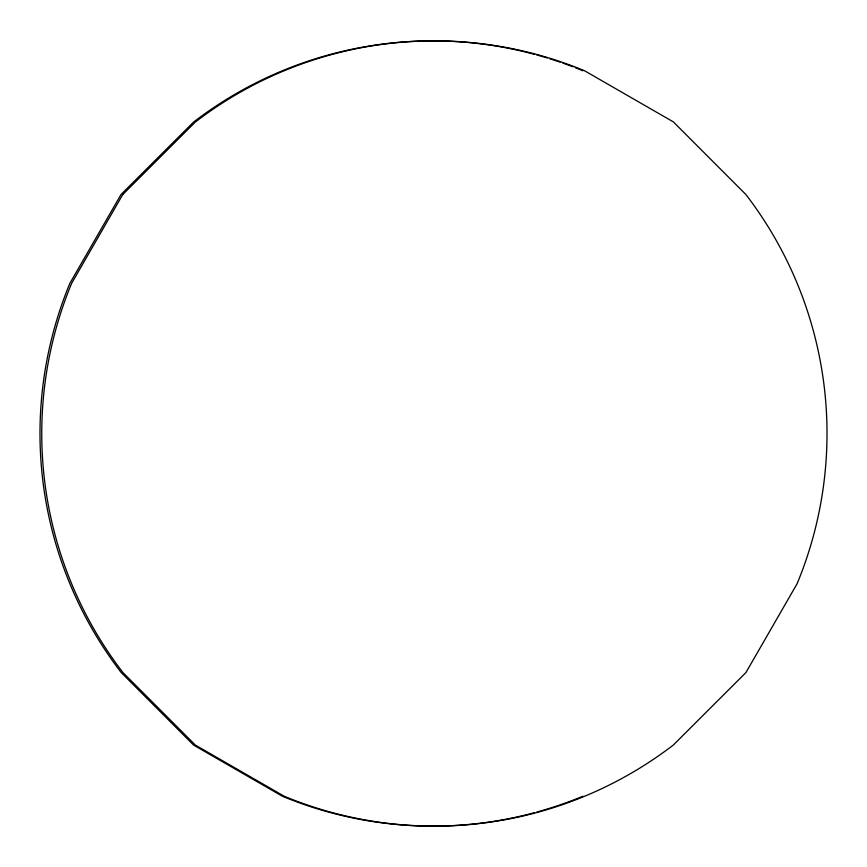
<?xml version="1.0" encoding="UTF-8"?>
<svg xmlns="http://www.w3.org/2000/svg" width="867" height="867" viewBox="0 0 867 867"><rect width="100%" height="100%" fill="white"/><g stroke="black" fill="none" stroke-linecap="round" stroke-linejoin="round"><path stroke-width="1.3" d="M582.884 796.242A392.437 392.426 0 0 1 536.901 812.032M534.278 812.747A392.437 392.426 0 0 1 282.414 796.242L193.612 745.089L121.207 672.564A392.437 392.426 0 0 1 69.88 283.292L121.033 194.49L193.558 122.084A392.437 392.426 0 0 1 534.17 54.242M536.792 54.946A392.437 392.426 0 0 1 547.25 57.981M549.841 58.793A392.437 392.426 0 0 1 560.158 62.175M562.716 63.063A392.437 392.426 0 0 1 572.859 66.781M575.363 67.756A392.437 392.426 0 0 1 582.83 70.758M122.789 194.49L71.658 283.292A392.437 392.426 0 0 0 122.951 672.575L195.368 745.089L284.17 796.231A392.437 392.426 0 0 0 673.453 744.926L745.967 672.51L797.109 583.708A392.437 392.426 0 0 0 745.804 194.425L673.388 121.911L584.586 70.769A392.437 392.426 0 0 0 195.303 122.074L122.789 194.49"/></g></svg>
